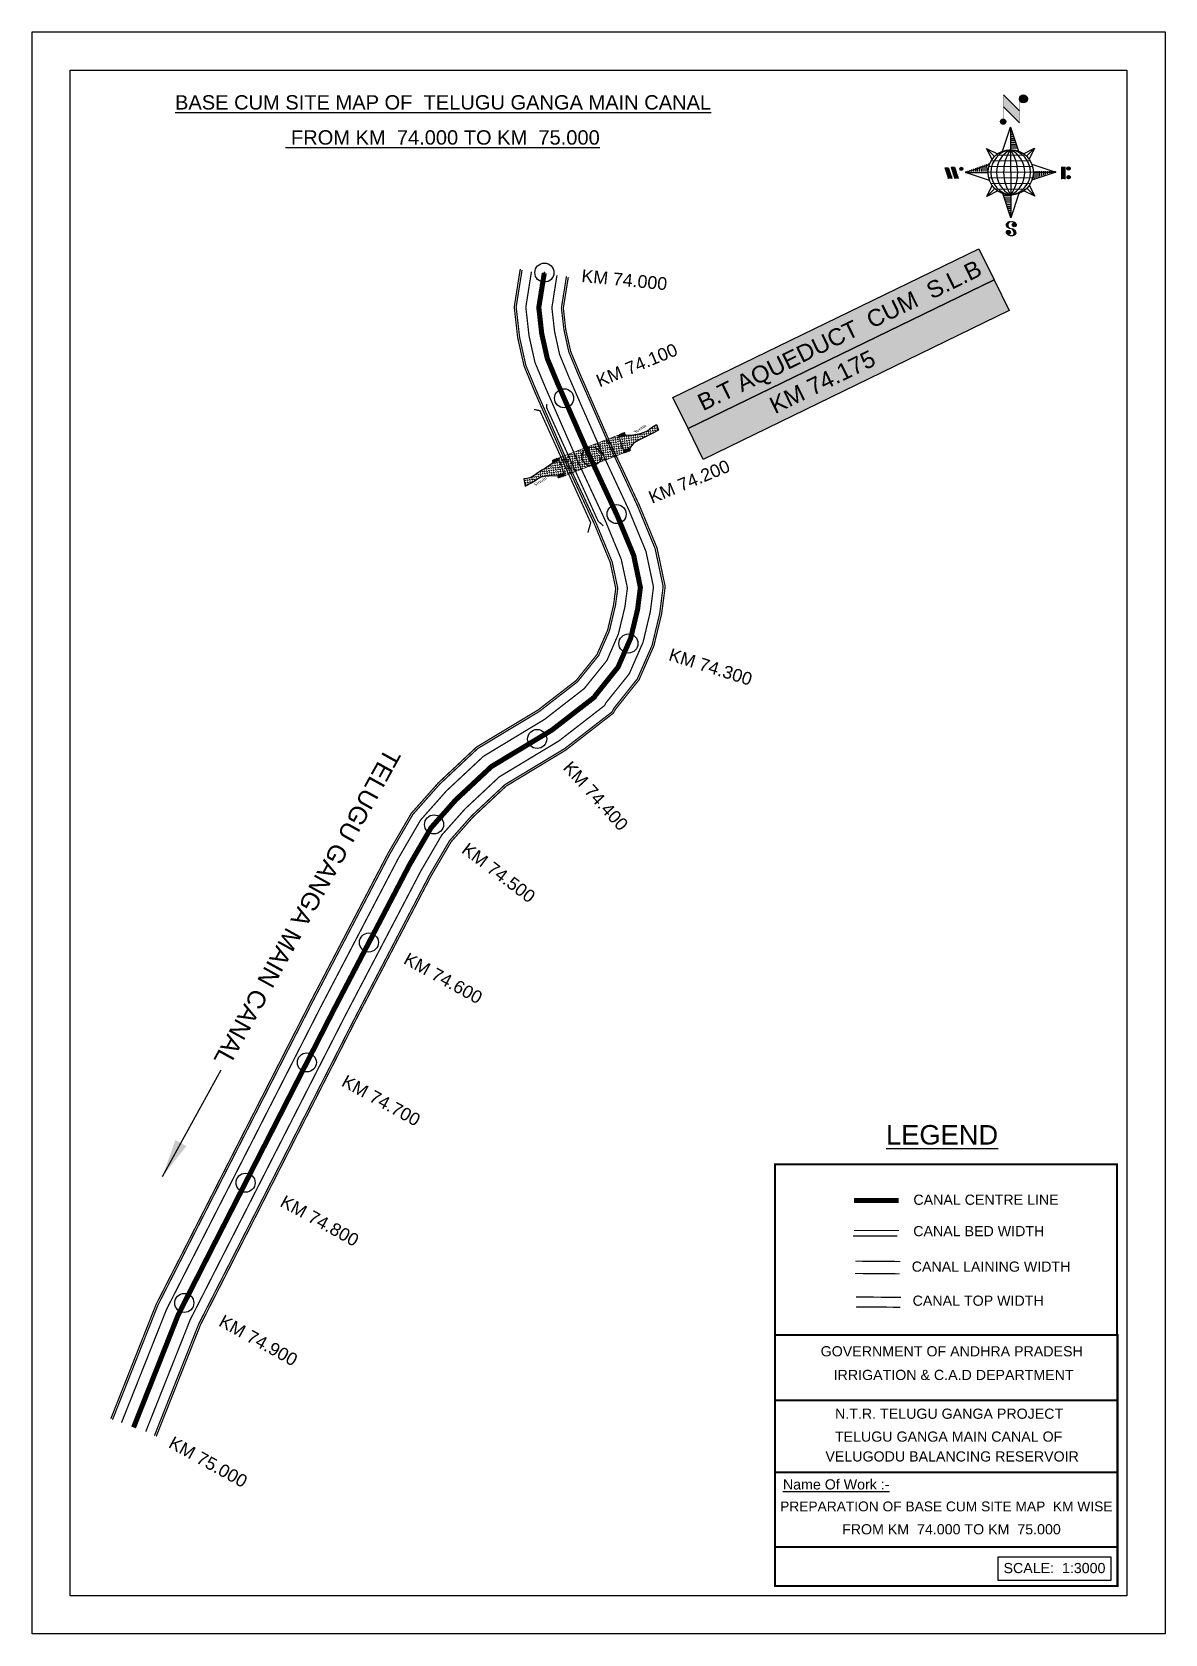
# Model space of a CAD drawing. Header units: inches. Extents: x 264651 to 265542, y 1670989 to 1672249.
import ezdxf

# ---------------------------------------------------------------- set-up
doc = ezdxf.new("R2010")
doc.units = ezdxf.units.IN
doc.header["$MEASUREMENT"] = 0
doc.header["$PDMODE"] = 32
doc.header["$PDSIZE"] = 15
doc.linetypes.add('ACAD_ISO02W100', pattern=[15, 12, -3])
for name, color, linetype in [('AQUADUCT', 1, 'Continuous'), ('bed with', 5, 'Continuous'), ('bord', 1, 'Continuous'), ('cahnige', 7, 'Continuous'), ('canal', 1, 'Continuous'), ('CARTTRACK', 30, 'ACAD_ISO02W100'), ('chainage', 7, 'Continuous'), ('FRAME 025', 7, 'Continuous'), ('lining', 4, 'Continuous'), ('STREAM', 4, 'Continuous'), ('Stu coo', 3, 'Continuous'), ('TEXT', 7, 'Continuous'), ('top of bund', 1, 'Continuous'), ('UT', 173, 'ACAD_ISO02W100'), ('V', 6, 'Continuous'), ('ZSTU', 7, 'Continuous')]:
    doc.layers.add(name, color=color, linetype=linetype)
doc.styles.add('5mm', font='times.ttf', dxfattribs={"height": 3})
doc.styles.get("Standard").update_dxf_attribs({"font": 'arial.ttf'})
doc.dimstyles.get("Standard").update_dxf_attribs({"dimtxt": 0.18, "dimasz": 0.18, "dimexe": 0.18, "dimexo": 0.0625, "dimgap": 0.09, "dimtad": 0, "dimtih": 1, "dimtoh": 1, "dimdec": 4, "dimzin": 0, "dimdsep": 46, "dimtxsty": 'Standard', "dimcen": 0.09, "dimadec": 0, "dimazin": 0, "dimtfac": 1, "dimtdec": 4, "dimtofl": 0, "dimtmove": 0, "dimatfit": 3, "dimfxl": 0, "dimtolj": 1, "dimtzin": 0, "dimarcsym": 0})
pattern_1 = [(228.0128, (-362214.33102, -1526288.49251), (-7.999998232158, -9.0000013416072), [0.134536, -13.319088]), (184.9697, (-362214.42102, -1526288.592507), (12.0000010515176, 0.999991307007), [0.230868, -22.855925]), (132.5104, (-362214.65102, -1526288.61251), (9.9999907183468, -11.0000086738712), [0.162788, -16.116032]), (267.2737, (-362215.04102, -1526288.862507), (0.9999960177272, 20.0000002949735), [0.210238, -20.813558]), (292.8337, (-362215.05102, -1526289.072507), (-5.0000099054371, 11.9999964117778), [0.206155, -20.409373]), (357.2737, (-362214.97102, -1526289.262507), (-20.0000002949735, 0.9999960177272), [0.210238, -20.813558]), (37.6942, (-362214.761022, -1526289.272507), (-13.000007345618, -9.9999904051605), [0.278029, -27.524849]), (72.2553, (-362214.541022, -1526289.102507), (7.0000107627054, 21.9999962312392), [0.262488, -25.986321]), (121.4296, (-362214.46102, -1526288.852507), (-8.0000082341764, 12.9999950364926), [0.21095, -20.884073]), (175.2364, (-362214.57102, -1526288.67251), (11.0000009463196, -0.9999915326613), [0.240832, -11.800763]), (222.3974, (-362214.811022, -1526288.652507), (-12.0000073510732, -10.9999920820141), [0.311448, -30.833375]), (138.8141, (-362214.05102, -1526288.87251), (-7.0000029468057, 5.999997313343), [0.106301, -10.523844]), (171.4692, (-362214.13102, -1526288.802507), (12.9999982848151, -2.0000079100398), [0.202237, -20.021511]), (225, (-362214.331, -1526288.7725), (-1e-16, -1.00000030945), [0.141421, -1.272792]), (203.1986, (-362214.40102, -1526288.65251), (4.999999730667, 2.000001325265), [0.076158, -7.539615]), (291.8014, (-362214.47102, -1526288.6825), (-0.9999999105, 3.00000027301), [0.107703, -5.277462]), (30.9638, (-362214.43102, -1526288.7825), (2.999998022288, 2.00000248354), [0.174929, -5.656023]), (161.5651, (-362214.28102, -1526288.6925), (2.00000043459, -0.99999840322), [0.126491, -3.035787]), (16.3895, (-362215.05102, -1526288.682507), (10.000002198412, 2.999992709818), [0.1772, -17.542845]), (70.3462, (-362214.88102, -1526288.63251), (-3.9999952473717, -11.0000021356062), [0.148661, -14.717408]), (293.1986, (-362214.28102, -1526288.49251), (-2.000001325265, 4.999999730667), [0.152315, -7.463458]), (343.6105, (-362214.22102, -1526288.632507), (-10.000002198412, 2.999992709818), [0.1772, -17.542845]), (339.444, (-362215.05102, -1526289.30251), (-5.000001844542, 1.999995996422), [0.17088, -8.373124]), (294.7751, (-362214.89102, -1526289.36251), (-4.9999921892452, 11.000003421839), [0.143178, -14.174643]), (66.8014, (-362214.27102, -1526289.49251), (2.000001325265, 4.999999730667), [0.152315, -7.463458]), (17.354, (-362214.21102, -1526289.35251), (-13.0000020190968, -3.9999945022591), [0.167631, -16.595424]), (69.444, (-362214.76102, -1526289.49251), (-1.999995996422, -5.000001844542), [0.08544, -8.458564]), (101.3099, (-362214.33102, -1526289.4925), (-0.999997632162, 4.00000075223), [0.05099, -5.048029]), (165.9638, (-362214.34102, -1526289.4425), (3.00000054599, -0.99999805736), [0.206155, -3.91695]), (186.009, (-362214.54102, -1526289.392507), (9.999999750906, 0.9999993174818), [0.19105, -18.913923]), (303.6901, (-362214.43102, -1526288.8725), (-1.000001334507, 1.99999955777), [0.144222, -3.461329]), (353.1572, (-362214.351022, -1526288.992507), (16.9999993654786, -2.0000079979248), [0.251794, -24.927563]), (60.9454, (-362214.10102, -1526289.02251), (-4.000000027199, -7.0000003845697), [0.102956, -10.192674]), (90, (-362214.051, -1526288.9325), (-1, 1), [0.06, -0.94]), (120.2564, (-362214.56102, -1526289.36251), (3.9999948868027, -7.0000024558547), [0.138924, -13.75352]), (48.0128, (-362214.63102, -1526289.24251), (7.999998232158, 9.0000013416072), [0.269072, -13.184552]), (0, (-362214.451, -1526289.0425), (1, 1), [0.26, -0.74]), (325.3048, (-362214.19102, -1526289.04251), (-9.9999942589875, 7.0000086095945), [0.158114, -15.653274]), (254.0546, (-362214.06102, -1526289.13251), (-0.999999889296, -4.000000126652), [0.145602, -7.134508]), (207.646, (-362214.10102, -1526289.272507), (-18.9999958071796, -10.0000077131692), [0.237065, -23.469474]), (175.4261, (-362214.311022, -1526289.382507), (-13.0000005583121, 0.9999948011611), [0.250799, -24.829074])]
pattern_2 = [(0, (-362215.051, -1526289.4925), (1.25, 1.25), [1.25, -1.25])]
pattern_3 = [(228.0128, (-362243.17535, -1526336.432974), (-7.999998232158, -9.0000013416072), [0.134536, -13.319088]), (184.9697, (-362243.26535, -1526336.532974), (12.0000010515176, 0.999991307007), [0.230868, -22.855925]), (132.5104, (-362243.49535, -1526336.552974), (9.9999907183468, -11.0000086738712), [0.162788, -16.116032]), (267.2737, (-362243.88535, -1526336.802974), (0.9999960177272, 20.0000002949735), [0.210238, -20.813558]), (292.8337, (-362243.89535, -1526337.012974), (-5.0000099054371, 11.9999964117778), [0.206155, -20.409373]), (357.2737, (-362243.81535, -1526337.202974), (-20.0000002949735, 0.9999960177272), [0.210238, -20.813558]), (37.6942, (-362243.60535, -1526337.212974), (-13.000007345618, -9.9999904051605), [0.278029, -27.524849]), (72.2553, (-362243.38535, -1526337.042974), (7.0000107627054, 21.9999962312392), [0.262488, -25.986321]), (121.4296, (-362243.30535, -1526336.792974), (-8.0000082341764, 12.9999950364926), [0.21095, -20.884073]), (175.2364, (-362243.41535, -1526336.612974), (11.0000009463196, -0.9999915326613), [0.240832, -11.800763]), (222.3974, (-362243.65535, -1526336.592974), (-12.0000073510732, -10.9999920820141), [0.311448, -30.833375]), (138.8141, (-362242.89535, -1526336.81297), (-7.0000029468057, 5.999997313343), [0.106301, -10.523844]), (171.4692, (-362242.97535, -1526336.742974), (12.9999982848151, -2.0000079100398), [0.202237, -20.021511]), (225, (-362243.17535, -1526336.713), (-1e-16, -1.00000030945), [0.141421, -1.272792]), (203.1986, (-362243.24535, -1526336.59297), (4.999999730667, 2.000001325265), [0.076158, -7.539615]), (291.8014, (-362243.31535, -1526336.62297), (-0.9999999105, 3.00000027301), [0.107703, -5.277462]), (30.9638, (-362243.27535, -1526336.72297), (2.999998022288, 2.00000248354), [0.174929, -5.656023]), (161.5651, (-362243.12535, -1526336.63297), (2.00000043459, -0.99999840322), [0.126491, -3.035787]), (16.3895, (-362243.89535, -1526336.622974), (10.000002198412, 2.999992709818), [0.1772, -17.542845]), (70.3462, (-362243.72535, -1526336.572974), (-3.9999952473717, -11.0000021356062), [0.148661, -14.717408]), (293.1986, (-362243.12535, -1526336.43297), (-2.000001325265, 4.999999730667), [0.152315, -7.463458]), (343.6105, (-362243.06535, -1526336.572974), (-10.000002198412, 2.999992709818), [0.1772, -17.542845]), (339.444, (-362243.89535, -1526337.24297), (-5.000001844542, 1.999995996422), [0.17088, -8.373124]), (294.7751, (-362243.73535, -1526337.302974), (-4.9999921892452, 11.000003421839), [0.143178, -14.174643]), (66.8014, (-362243.11535, -1526337.43297), (2.000001325265, 4.999999730667), [0.152315, -7.463458]), (17.354, (-362243.05535, -1526337.292974), (-13.0000020190968, -3.9999945022591), [0.167631, -16.595424]), (69.444, (-362243.60535, -1526337.43297), (-1.999995996422, -5.000001844542), [0.08544, -8.458564]), (101.3099, (-362243.17535, -1526337.43297), (-0.999997632162, 4.00000075223), [0.05099, -5.048029]), (165.9638, (-362243.18535, -1526337.38297), (3.00000054599, -0.99999805736), [0.206155, -3.91695]), (186.009, (-362243.38535, -1526337.332974), (9.999999750906, 0.9999993174818), [0.19105, -18.913923]), (303.6901, (-362243.27535, -1526336.81297), (-1.000001334507, 1.99999955777), [0.144222, -3.461329]), (353.1572, (-362243.19535, -1526336.932974), (16.9999993654786, -2.0000079979248), [0.251794, -24.927563]), (60.9454, (-362242.94535, -1526336.96297), (-4.000000027199, -7.0000003845697), [0.102956, -10.192674]), (90, (-362242.8953, -1526336.873), (-1, 1), [0.06, -0.94]), (120.2564, (-362243.40535, -1526337.302974), (3.9999948868027, -7.0000024558547), [0.138924, -13.75352]), (48.0128, (-362243.47535, -1526337.182974), (7.999998232158, 9.0000013416072), [0.269072, -13.184552]), (0, (-362243.2953, -1526336.983), (1, 1), [0.26, -0.74]), (325.3048, (-362243.03535, -1526336.982974), (-9.9999942589875, 7.0000086095945), [0.158114, -15.653274]), (254.0546, (-362242.90535, -1526337.07297), (-0.999999889296, -4.000000126652), [0.145602, -7.134508]), (207.646, (-362242.94535, -1526337.212974), (-18.9999958071796, -10.0000077131692), [0.237065, -23.469474]), (175.4261, (-362243.15535, -1526337.322974), (-13.0000005583121, 0.9999948011611), [0.250799, -24.829074])]
pattern_4 = [(267.297113149, (-8720374.938, 50637915.138), (10.5367255337, -0.497431438), [])]
pattern_5 = [(357.297113149, (-8720374.938, 50637915.138), (0.497431438, 10.5367255337), [])]

# ---------------------------------------------------------------- blocks, each defined once
blk = doc.blocks.new('A$C377B10CC')
at = {"layer": 'STREAM'}
h = blk.add_hatch(dxfattribs=at)
h.set_pattern_fill('DASH', color=256, scale=10, style=0)
h.set_pattern_definition(pattern_2)
h.paths.add_polyline_path([(-21.1, 10.4), (-19.3, 15), (-16.2, 21.2), (-13.8, 26.1), (-11.8, 30.8), (-15.9, 33.3), (-17.5, 29), (-18.4, 24.9), (-21.4, 20), (-25.2, 15.7), (-29.9, 11.7), (-32.6, 7.4), (-28.1, 4.5), (-23.6, 1.5), (-21.1, 5.7)])
h = blk.add_hatch(dxfattribs=at)
h.set_pattern_fill('DASH', color=256, scale=10, style=0)
h.set_pattern_definition(pattern_2)
h.paths.add_polyline_path([(-60.2, -34.7), (-54, -38.6), (-47.9, -42.7), (-22.3, -0.1), (-28.4, 4), (-34.5, 8)])
h = blk.add_hatch(dxfattribs=at)
h.set_pattern_fill('DASH', color=256, scale=10, style=0)
h.set_pattern_definition(pattern_2)
h.paths.add_polyline_path([(-57.7, -50.5), (-52.5, -46.4), (-49.9, -42.1), (-54.3, -39.1), (-58.8, -36.3), (-61.4, -40.5), (-63.6, -47.5), (-64.8, -50.6), (-68, -60.3), (-69.9, -62.9), (-71.7, -64.6), (-67.4, -68.4), (-64.9, -63), (-63.3, -57.9), (-61.9, -54.8), (-59.5, -52.2)])
at = {"layer": 'UT', "ltscale": 0.2}
h = blk.add_hatch(dxfattribs=at)
h.set_pattern_fill('GRAVEL', color=256, style=0)
h.set_pattern_definition(pattern_1)
h.paths.add_polyline_path([(-34.2, 8.5), (-32.6, 7.4), (-29.9, 11.7), (-31.7, 12.8)])
h = blk.add_hatch(dxfattribs=at)
h.set_pattern_fill('GRAVEL', color=256, style=0)
h.set_pattern_definition(pattern_1)
h.paths.add_polyline_path([(-23.6, 1.5), (-22, 0.4), (-19.4, 4.7), (-21.1, 5.7)])
h = blk.add_hatch(dxfattribs=at)
h.set_pattern_fill('GRAVEL', color=256, style=0)
h.set_pattern_definition(pattern_3)
h.paths.add_polyline_path([(-58.8, -36.3), (-60.5, -35.2), (-63.1, -39.5), (-61.4, -40.5)])
h = blk.add_hatch(dxfattribs=at)
h.set_pattern_fill('GRAVEL', color=256, style=0)
h.set_pattern_definition(pattern_3)
h.paths.add_polyline_path([(-48.2, -43.2), (-49.9, -42.2), (-52.5, -46.4), (-50.8, -47.5)])
at = {"layer": 'STREAM'}
for points in [[(-29.9, 11.7), (-25.2, 15.7), (-21.4, 20), (-18.4, 24.9), (-17.5, 29), (-15.9, 33.3), (-11.8, 30.8), (-13.8, 26.1), (-16.2, 21.2), (-19.3, 15), (-21.1, 10.4), (-21.1, 5.7)], [(-61.4, -40.5), (-63.6, -47.5), (-64.8, -50.6), (-68, -60.3), (-69.9, -62.9), (-71.7, -64.6), (-67.4, -68.4), (-64.9, -63), (-63.3, -57.9), (-61.9, -54.8), (-59.5, -52.2), (-57.7, -50.5), (-52.5, -46.4)]]:
    blk.add_lwpolyline(points, dxfattribs=at)
at = {"layer": 'UT', "ltscale": 0.2, "const_width": 0.5}
for points in [[(-34.2, 8.5), (-31.7, 12.8)], [(-31.7, 12.8), (-29.9, 11.7)], [(-60.5, -35.2), (-34.5, 8)], [(-48.2, -43.3), (-22.3, -0.1)], [(-34.6, 8), (-28.4, 4), (-22.3, -0.1)], [(-34.2, 8.5), (-28.1, 4.5), (-22, 0.4)], [(-32.6, 7.4), (-29.9, 11.7)], [(-23.6, 1.5), (-21.1, 5.7)], [(-22.3, -0.1), (-22, 0.4)], [(-22, 0.4), (-19.4, 4.7)], [(-21.1, 5.7), (-19.4, 4.7)], [(-63.1, -39.5), (-60.5, -35.2)], [(-61.4, -40.5), (-58.8, -36.3)], [(-60.5, -35.2), (-54.3, -39.1), (-48.2, -43.3)], [(-60.2, -34.7), (-54, -38.6), (-47.9, -42.8)], [(-63.1, -39.5), (-61.4, -40.5)], [(-52.5, -46.4), (-49.9, -42.1)], [(-52.5, -46.4), (-50.8, -47.5)], [(-50.8, -47.5), (-48.2, -43.2)]]:
    blk.add_lwpolyline(points, dxfattribs=at)
at = {"layer": 'cahnige', "style": '5mm'}
for p in [(-24.7, 17), (-60.9, -63.7)]:
    blk.add_text('Stream', height=2.5, rotation=71.1743, dxfattribs=at).set_placement(p)
blk = doc.blocks.new('*X7')
at = {"color": 0, "linetype": 'Continuous'}
for p, q in [((6321.6, 240.5), (6322.3, 241.2)), ((6321.6, 240.3), (6322.3, 241)), ((6321.6, 240.1), (6322.3, 240.8)), ((6321.6, 239.9), (6322.4, 240.7)), ((6321.6, 239.8), (6322.4, 240.6)), ((6321.6, 239.6), (6322.5, 240.5)), ((6321.6, 239.4), (6322.5, 240.3)), ((6321.6, 239.2), (6322.6, 240.2)), ((6321.7, 239.1), (6322.6, 240.1)), ((6321.8, 240.8), (6322.4, 241.4)), ((6321.8, 239), (6322.7, 240)), ((6321.8, 239), (6322.8, 239.9)), ((6321.9, 238.9), (6322.9, 239.8)), ((6322, 238.8), (6323, 239.7)), ((6322.1, 241.3), (6322.4, 241.6)), ((6322.1, 238.7), (6323.1, 239.6)), ((6322.2, 238.6), (6323.1, 239.6)), ((6322.3, 238.5), (6323.2, 239.5)), ((6322.4, 238.5), (6323.3, 239.4)), ((6322.5, 238.4), (6323.4, 239.3)), ((6322.7, 238.4), (6323.6, 239.3)), ((6322.8, 238.3), (6323.7, 239.2)), ((6322.9, 238.3), (6323.8, 239.1)), ((6323.1, 238.2), (6323.9, 239.1)), ((6323.2, 238.2), (6324, 239)), ((6323.3, 238.2), (6324.2, 239)), ((6323.5, 238.1), (6324.3, 238.9)), ((6323.7, 238.1), (6324.4, 238.9)), ((6323.8, 238.1), (6324.6, 238.8)), ((6324.1, 238.2), (6324.7, 238.8)), ((6324.3, 238.3), (6324.9, 238.8)), ((6324.6, 238.3), (6325.1, 238.8)), ((6324.8, 238.4), (6325.2, 238.8)), ((6325.1, 238.5), (6325.4, 238.8)), ((6325.4, 238.6), (6325.6, 238.8))]:
    blk.add_line(p, q, dxfattribs=at)
blk = doc.blocks.new('*X6')
at = {"color": 0, "linetype": 'Continuous'}
for p, q in [((6324.4, 240.3), (6324.5, 240.4)), ((6324.6, 240.3), (6324.8, 240.5)), ((6324.7, 240.2), (6325, 240.5)), ((6324.8, 240.2), (6325.2, 240.6)), ((6325, 240.1), (6325.5, 240.6)), ((6325.1, 240.1), (6325.6, 240.6)), ((6325.2, 240), (6325.8, 240.6)), ((6325.3, 240), (6326, 240.6)), ((6325.4, 239.9), (6326.1, 240.6)), ((6325.5, 239.8), (6326.2, 240.5)), ((6325.6, 239.8), (6326.3, 240.5)), ((6325.7, 239.7), (6326.5, 240.4)), ((6325.9, 239.6), (6326.6, 240.3)), ((6326, 239.5), (6326.7, 240.3)), ((6326, 239.4), (6326.8, 240.2)), ((6326.1, 239.3), (6327, 240.2)), ((6326.2, 239.3), (6327.1, 240.1)), ((6326.3, 239.2), (6327.1, 240)), ((6326.4, 239.1), (6327.2, 239.9)), ((6326.5, 239), (6327.3, 239.8)), ((6326.5, 238.9), (6327.4, 239.7)), ((6326.6, 238.8), (6327.5, 239.6)), ((6326.7, 238.7), (6327.5, 239.5)), ((6326.8, 238.6), (6327.6, 239.4)), ((6326.8, 238.5), (6327.7, 239.3)), ((6326.8, 236.5), (6327.4, 237)), ((6326.9, 238.3), (6327.8, 239.2)), ((6326.9, 238.2), (6327.9, 239.1)), ((6326.9, 236.8), (6327.6, 237.4)), ((6327, 238.1), (6327.8, 239)), ((6327, 237.9), (6327.8, 238.8)), ((6327, 237.8), (6327.8, 238.6)), ((6327, 237.6), (6327.8, 238.4)), ((6327, 237.4), (6327.8, 238.2)), ((6327, 237.3), (6327.8, 238)), ((6327, 237.1), (6327.8, 237.9))]:
    blk.add_line(p, q, dxfattribs=at)
blk = doc.blocks.new('H')
at = {"layer": 'bord', "extrusion": (0.000427885, 0.004792, 0.999988)}
h = blk.add_hatch(dxfattribs=at)
h.set_pattern_fill('LINE', color=8, scale=84.387686, angle=-2.70289, style=0)
h.set_pattern_definition(pattern_5)
h.paths.add_polyline_path([(-492.5, 785.6, -0.090992), (-448, 775.2), (-486.5, 912)])
h = blk.add_hatch(dxfattribs=at)
h.set_pattern_fill('LINE', color=8, scale=84.387686, angle=-92.70289, style=0)
h.set_pattern_definition(pattern_4)
h.paths.add_polyline_path([(-624.9, 665.1, -0.090992), (-614.5, 709.6), (-751.3, 671.1)])
h = blk.add_hatch(dxfattribs=at)
h.set_pattern_fill('LINE', color=8, scale=84.387686, angle=-92.70289, style=0)
h.set_pattern_definition(pattern_4)
h.paths.add_polyline_path([(-245.6, 647.2), (-372, 653.2, -0.090992), (-382.4, 608.7)])
h = blk.add_hatch(dxfattribs=at)
h.set_pattern_fill('LINE', color=8, scale=84.387686, angle=-2.70289, style=0)
h.set_pattern_definition(pattern_5)
h.paths.add_polyline_path([(-504.4, 532.7, -0.090992), (-548.9, 543.1), (-510.4, 406.3)])
for p, q in [((-516.2, 1087.1, -1217.1), (-431.5, 994, -1216.7)), ((-519.4, 1020.4, -1216.8), (-434.7, 927.3, -1216.4)), ((-538.3, 773.7, -1215.6), (-487, 906.2, -1216.3)), ((-487, 906.2, -1216.3), (-493, 779.8, -1215.7)), ((-487, 906.2, -1216.3), (-448.5, 769.4, -1215.7)), ((-626.7, 793.8, -1215.7), (-566.8, 760.2, -1215.6)), ((-626.7, 793.8, -1215.7), (-584.1, 747, -1215.5)), ((-598.9, 731, -1215.4), (-626.7, 793.8, -1215.7)), ((-421.3, 753.3, -1215.6), (-358.5, 781.1, -1215.7)), ((-358.5, 781.1, -1215.7), (-405.3, 738.5, -1215.5)), ((-358.5, 781.1, -1215.7), (-392.1, 721.2, -1215.4)), ((-864.7, 700.9, -1215.1), (-846.9, 637.7, -1214.9)), ((-846.9, 700.1, -1215.1), (-829.1, 636.9, -1214.9)), ((-829.1, 699.2, -1215.2), (-811.3, 636, -1214.9)), ((-829.1, 699.2, -1215.2), (-811.3, 698.4, -1215.2)), ((-811.3, 698.4, -1215.2), (-793.5, 635.2, -1214.9)), ((-751.8, 665.3, -1215), (-615, 703.8, -1215.3)), ((-751.8, 665.3, -1215), (-625.4, 659.3, -1215)), ((-619.3, 614, -1214.8), (-751.8, 665.3, -1215)), ((-246.1, 641.4, -1215.1), (-382.9, 602.9, -1214.9)), ((-378.6, 692.6, -1215.3), (-246.1, 641.4, -1215.1)), ((-372.5, 647.4, -1215.1), (-246.1, 641.4, -1215.1)), ((-213.5, 669.3, -1215.3), (-216.7, 600.8, -1214.9)), ((-197.2, 599.9, -1214.9), (-193.9, 668.4, -1215.3)), ((-639.4, 525.6, -1214.4), (-605.8, 585.5, -1214.7)), ((-639.4, 525.6, -1214.4), (-592.6, 568.1, -1214.6)), ((-576.6, 553.3, -1214.6), (-639.4, 525.6, -1214.4)), ((-510.9, 400.5, -1213.9), (-549.4, 537.2, -1214.5)), ((-371.2, 512.9, -1214.5), (-431.1, 546.5, -1214.6)), ((-371.2, 512.9, -1214.5), (-413.8, 559.7, -1214.7)), ((-399, 575.7, -1214.7), (-371.2, 512.9, -1214.5)), ((-459.6, 533, -1214.5), (-510.9, 400.5, -1213.9)), ((-504.9, 526.9, -1214.5), (-510.9, 400.5, -1213.9))]:
    blk.add_line(p, q, dxfattribs=at)
at = {"layer": 'bord', "color": 8, "linetype": 'ByBlock', "extrusion": (0.000427885, 0.004792, 0.999988)}
for p, q in [((-386.5, 711.4, -1215.4), (-605.5, 721.7, -1215.4)), ((-410.8, 744.2, -1215.5), (-578.1, 752.1, -1215.5)), ((-493, 779.8, -1215.7), (-504.9, 526.9, -1214.5)), ((-372.5, 647.4, -1215.1), (-625.4, 659.3, -1215)), ((-378, 615.9, -1214.9), (-622.9, 627.5, -1214.9)), ((-375, 679.2, -1215.3), (-619.9, 690.7, -1215.2)), ((-392.4, 584.9, -1214.8), (-611.4, 595.3, -1214.7)), ((-419.8, 554.6, -1214.6), (-587.1, 562.5, -1214.6))]:
    blk.add_line(p, q, dxfattribs=at)
at = {"layer": 'bord', "extrusion": (0.000427885, 0.004792, 0.999988), "elevation": -1212.1}
for points, const_width in [([(-522, 959.6), (-515.7, 1092.9)], 1.61), ([(-434.2, 933.1), (-427.9, 1066.5)], 1.61), ([(-870.1, 707), (-846.4, 705.9)], 0.642), ([(-828.6, 642.7), (-855.2, 643.9)], 0.642), ([(-828.6, 642.7), (-821, 678)], 0.642), ([(-810.8, 641.8), (-784.1, 640.6)], 0.642), ([(-793, 641), (-781.6, 693.9)], 0.642), ([(-222.7, 675.6), (-173.8, 673.3)], 0.706), ([(-194.8, 644.8), (-185, 644.4)], 0.706), ([(-177.1, 604.8), (-226, 607.1)], 0.706)]:
    blk.add_lwpolyline(points, dxfattribs=dict(at, const_width=const_width))
for points, const_width in [([(-413.7, 1073.1, 1), (-397.6, 1057.7, 1)], 22.3), ([(-530.3, 949.5, 1), (-519.6, 939.3, 1)], 14.8), ([(-775.9, 696.6, 1), (-769.5, 690.4, 1)], 8.9), ([(-177.8, 666.9, 1), (-170.8, 660.1, 1)], 9.79), ([(-180.1, 618, 1), (-173.1, 611.2, 1)], 9.79), ([(-489.8, 361.7, 1), (-498.1, 369.1, 1)], 11.1), ([(-525.2, 321.6, 1), (-533.4, 328.9, 1)], 11.1)]:
    blk.add_lwpolyline(points, format="xyb", close=True, dxfattribs=dict(at, const_width=const_width))
for points in [[(-537, 317.4), (-530.7, 310.5), (-519.8, 306.8), (-504.9, 306.9), (-493.9, 310), (-486.3, 317.7), (-486.5, 325.8), (-490.6, 333.3), (-493.5, 336.2), (-502.8, 340.9), (-522.5, 347.3), (-530.4, 351.6), (-533.7, 354.6), (-537.4, 362.6), (-537, 373.4), (-530, 380.7), (-520, 384.1), (-503.5, 384.2), (-492.5, 379.9), (-487.1, 373.3)], [(-522.5, 347.6), (-526.2, 353.8), (-527.8, 360.6), (-527.9, 370.6), (-525.9, 375.5), (-521.3, 381.2), (-514.5, 384.4)], [(-504.9, 306.9), (-499, 312.4), (-497, 319.4), (-497.5, 326.5), (-501.2, 335.4), (-509.2, 343.2)]]:
    blk.add_lwpolyline(points, dxfattribs=at)
at = {"layer": 'bord', "extrusion": (0.000427885, 0.004792, 0.999988)}
for centre, radius in [((-405.6, 1065.4, -1212.1), 22.3), ((-525, 944.4, -1212.1), 14.8), ((-498.4, 659.1, -1212.1), 126.6), ((-772.7, 693.5, -1212.1), 8.9), ((-174.3, 663.5, -1212.1), 9.79), ((-176.6, 614.6, -1212.1), 9.79), ((-494, 365.4, -1212.1), 11.1), ((-529.3, 325.2, -1212.1), 11.1)]:
    blk.add_circle(centre, radius, dxfattribs=at)
at = {"layer": 'bord', "color": 8, "linetype": 'ByBlock', "extrusion": (0.000427885, 0.004792, 0.999988)}
for centre, radius, start, end in [((-481.5, 658.3, -1212.1), 127.7, 94.92536, 259.66906), ((-436.8, 656.2, -1212.1), 140.8, 113.28644, 241.30798), ((-315.9, 650.5, -1212.1), 222.3, 142.58916, 212.00526), ((-560.1, 662.1, -1212.1), 140.8, 293.28644, 61.30798), ((-681, 667.8, -1212.1), 222.3, 322.58916, 32.00526), ((-515.4, 659.9, -1212.1), 127.7, 274.92536, 79.66906)]:
    blk.add_arc(centre, radius, start, end, dxfattribs=at)
at = {"layer": 'bord', "extrusion": (0.000427885, 0.004792, 0.999988)}
for points in [[(-515.7, 1092.9, -1212.1), (-431, 999.8, -1212.1), (-518.9, 1026.2, -1212.1), (-434.2, 933.1, -1212.1)], [(-864.1, 706.7, -1212.1), (-846.4, 705.9, -1212.1), (-846.3, 643.5, -1212.1), (-828.6, 642.7, -1212.1)], [(-828.6, 705, -1212.1), (-810.8, 704.2, -1212.1), (-810.8, 641.8, -1212.1), (-793, 641, -1212.1)], [(-193.4, 674.2, -1212.1), (-196.6, 605.7, -1212.1), (-213, 675.1, -1212.1), (-216.2, 606.7, -1212.1)]]:
    blk.add_solid(points, dxfattribs=at)
at = {"layer": 'bord', "extrusion": (0.000427885, 0.004792, 0.999988), "xscale": 7.977342409717546, "yscale": 7.977342408231451, "zscale": 7.977342408476333, "rotation": 138.0840426661453}
for name, p in [('*X6', (38300.5, -31929.4, -1212.1)), ('*X7', (38314.4, -31950.9, -1212.1))]:
    blk.add_blockref(name, p, dxfattribs=at)

msp = doc.modelspace()

# ---------------------------------------------------------------- hatches: boundary and pattern name
at = {"layer": 'ZSTU'}
h = msp.add_hatch(color=135, dxfattribs=at)
h.set_gradient(color1=(141, 177, 78), color2=(107, 135, 59), one_color=1, tint=0.38, name='CYLINDER')
h.paths.add_polyline_path([(265155.1, 1671962), (265167, 1671937.6), (265407.7, 1672054.5), (265395.8, 1672078.9)])
h.paths.add_polyline_path([(265177.5, 1671945.2), (265307.9, 1672008.8), (265298.4, 1672028.4), (265167.9, 1671964.8)], flags=24)
h.paths.add_polyline_path([(265310, 1672011.1), (265404, 1672057), (265395, 1672075.5), (265301, 1672029.6)], flags=24)
h = msp.add_hatch(color=252, dxfattribs=at)
h.set_gradient(color1=(167, 88, 159), color2=(127, 67, 121), one_color=1, tint=0.38, name='CYLINDER')
h.paths.add_polyline_path([(265419.6, 1672030.2), (265407.7, 1672054.5), (265181.6, 1671944.7), (265198.1, 1671940.4), (265210, 1671933.8), (265214.9, 1671930.7)])
h.paths.add_polyline_path([(265198.1, 1671940.4), (265181.6, 1671944.7), (265167, 1671937.6), (265178.9, 1671913.2), (265214.9, 1671930.7), (265210, 1671933.8)])
h.paths.add_polyline_path([(265233.8, 1671944), (265320.4, 1671986.2), (265311.5, 1672004.4), (265225, 1671962.2)], flags=24)
h.paths.add_polyline_path([(265136.1, 1671883), (265203.2, 1671910.9), (265197.3, 1671925.1), (265130.2, 1671897.2)], flags=9)

# ---------------------------------------------------------------- linework, layer by layer
at = {"linetype": 'ByBlock'}
for points in [[(264651.1, 1670989.4), (264651.1, 1672249.4), (265542.1, 1672249.4), (265542.1, 1670989.4)], [(265512.1, 1672219.4), (265512.1, 1671019.4), (264681.1, 1671019.4), (264681.1, 1672219.4)]]:
    msp.add_lwpolyline(points, close=True, dxfattribs=at)
for p in [(265054, 1672060.1), (265069.5, 1671961.3), (265110.8, 1671870.2), (265120.1, 1671768.4), (265048.3, 1671693.3), (264967.2, 1671626.1), (264916, 1671533.2), (264867.2, 1671438.9), (264819, 1671344.3), (264770.8, 1671249.7)]:
    msp.add_point(p)
at = {"color": 2}
msp.add_point((265091.1, 1671915.6), dxfattribs=at)
at = {"layer": 'bed with', "const_width": 1}
for points in [[(265043.8, 1672060.8), (265043.5, 1672058.9), (265039.4, 1672032.9), (265041.9, 1672010.5), (265046.6, 1671989.4), (265055, 1671969.3), (265079.7, 1671912.9), (265101.8, 1671865.3), (265114.4, 1671834.8), (265119.3, 1671812.1), (265117.3, 1671797.1), (265112.2, 1671775.9), (265103.2, 1671755.1), (265085.3, 1671732.9), (265054.1, 1671708.7), (265006.1, 1671679.7), (264976.9, 1671652.4), (264959.6, 1671632.9), (264956.6, 1671629.5), (264939.1, 1671599.4), (264879, 1671484.3), (264785.3, 1671300.6), (264756.9, 1671244.8), (264721.4, 1671155.5)], [(265063.9, 1672058), (265063.5, 1672055.6), (265059.9, 1672032.5), (265062, 1672013.8), (265066, 1671995.6), (265073.6, 1671977.2), (265098.1, 1671921.3), (265120.4, 1671873.5), (265133.9, 1671840.8), (265139.8, 1671812.9), (265137.3, 1671793.4), (265131.6, 1671769.4), (265120.7, 1671744.5), (265102.3, 1671721.6), (265101.3, 1671719.6), (265065.6, 1671691.9), (265018.5, 1671663.5), (264991.5, 1671638.2), (264974.8, 1671619.4), (264973.2, 1671617.6), (264956.9, 1671589.6), (264897, 1671475), (264803.4, 1671291.4), (264775.4, 1671236.4), (264740.5, 1671148.5)], [(265331.6, 1671302.3), (265329.6, 1671302.3), (265296.8, 1671302.3), (265296.6, 1671302.3)], [(265332.8, 1671306.7), (265329.6, 1671306.7), (265297.5, 1671306.7)]]:
    msp.add_lwpolyline(points, dxfattribs=at)
at = {"layer": 'canal', "color": 6, "const_width": 4}
for points in [[(265332.6, 1671330.3), (265330, 1671330.3), (265297.4, 1671330.3)], [(265297.4, 1671330.3), (265332.6, 1671330.3)]]:
    msp.add_lwpolyline(points, dxfattribs=at)
at = {"layer": 'FRAME 025', "lineweight": -3, "const_width": 1.64}
for points in [[(265235.3, 1671358.8), (265504.4, 1671358.8), (265504.4, 1671224.5), (265235.3, 1671224.5)], [(265235.3, 1671224.5), (265504.7, 1671224.5), (265504.7, 1671027), (265235.3, 1671027)]]:
    msp.add_lwpolyline(points, close=True, dxfattribs=at)
for points in [[(265235.3, 1671173.2), (265504.7, 1671173.2)], [(265235.3, 1671116.4), (265504.7, 1671116.4)], [(265235.3, 1671057.7), (265504.7, 1671057.7)]]:
    msp.add_lwpolyline(points, dxfattribs=at)
at = {"layer": 'lining', "const_width": 1}
for points in [[(265036.4, 1672062.2), (265036.1, 1672060.2), (265031.8, 1672033.1), (265034.5, 1672009.2), (265039.4, 1671987.2), (265048.1, 1671966.3), (265072.8, 1671909.8), (265095, 1671862.3), (265107.3, 1671832.6), (265111.7, 1671811.8), (265109.9, 1671798.4), (265105.1, 1671778.3), (265096.7, 1671759), (265080, 1671738.3), (265049.9, 1671714.9), (265001.6, 1671685.8), (264971.5, 1671657.6), (264954, 1671637.8), (264950.5, 1671633.9), (264932.5, 1671603), (264872.3, 1671487.7), (264778.6, 1671304.1), (264750, 1671247.9), (264714.3, 1671157.8)], [(265071.4, 1672057.3), (265070.9, 1672054.3), (265067.4, 1672032.3), (265069.4, 1672015.1), (265073.2, 1671997.8), (265080.5, 1671980.2), (265105, 1671924.4), (265127.3, 1671876.5), (265141.1, 1671843), (265147.4, 1671813.2), (265144.7, 1671792), (265138.7, 1671767), (265127.1, 1671740.6), (265108.7, 1671717.5), (265107.2, 1671714.6), (265069.9, 1671685.7), (265023, 1671657.4), (264996.9, 1671633), (264980.4, 1671614.4), (264979.3, 1671613.1), (264963.4, 1671585.9), (264903.7, 1671471.5), (264810.1, 1671288), (264782.2, 1671233.3), (264747.3, 1671145.3)], [(265298.5, 1671282.6), (265323.2, 1671282.4), (265333.9, 1671282.3)], [(265298.4, 1671272.9), (265325.3, 1671272.7), (265333.3, 1671272.6)]]:
    msp.add_lwpolyline(points, dxfattribs=at)
at = {"layer": 'top of bund', "const_width": 1}
for points in [[(265035.1, 1672063), (265034.6, 1672060.4), (265030.3, 1672033.1), (265033, 1672009), (265038, 1671986.7), (265046.7, 1671965.7), (265071.5, 1671909.2), (265093.6, 1671861.7), (265105.8, 1671832.1), (265110.1, 1671811.7), (265108.4, 1671798.7), (265103.7, 1671778.8), (265095.4, 1671759.8), (265079, 1671739.3), (265049, 1671716.1), (265000.7, 1671687), (264970.5, 1671658.7), (264952.9, 1671638.8), (264949.3, 1671634.8), (264931.2, 1671603.7), (264871, 1671488.4), (264777.3, 1671304.7), (264748.6, 1671248.5), (264713, 1671158.6)], [(265072.8, 1672056.5), (265072.4, 1672054.1), (265068.9, 1672032.3), (265070.8, 1672015.3), (265074.6, 1671998.3), (265081.9, 1671980.7), (265106.3, 1671925), (265128.7, 1671877.1), (265142.6, 1671843.5), (265149, 1671813.2), (265146.2, 1671791.8), (265140.1, 1671766.5), (265128.4, 1671739.8), (265109.9, 1671716.7), (265108.3, 1671713.7), (265070.7, 1671684.5), (265023.9, 1671656.2), (264997.9, 1671631.9), (264981.5, 1671613.4), (264980.5, 1671612.2), (264964.7, 1671585.2), (264905, 1671470.9), (264811.4, 1671287.3), (264783.6, 1671232.7), (264748.7, 1671144.7)], [(265100.4, 1671860.9), (265096.3, 1671864.6), (265055.8, 1671953.8), (265055.9, 1671956.7)], [(265045.9, 1671952.5), (265050.5, 1671951.5), (265090.4, 1671863.4), (265088.2, 1671855.6)], [(265299, 1671254.4), (265323.6, 1671254.2), (265334.4, 1671254.1)], [(265334, 1671246.3), (265326.1, 1671246.4), (265299.2, 1671246.6)]]:
    msp.add_lwpolyline(points, dxfattribs=at)
at = {"layer": 'V', "color": 1, "const_width": 4}
msp.add_lwpolyline([(265054, 1672059.8), (265053.5, 1672057.2), (265049.6, 1672032.7), (265051.9, 1672012.1), (265056.3, 1671992.5), (265064.3, 1671973.2), (265088.9, 1671917.1), (265111.1, 1671869.4), (265124.2, 1671837.8), (265129.5, 1671812.5), (265127.3, 1671795.2), (265121.9, 1671772.7), (265111.9, 1671749.8), (265093.8, 1671727.2), (265093.3, 1671726.2), (265059.9, 1671700.3), (265012.3, 1671671.6), (264984.2, 1671645.3), (264967.2, 1671626.1), (264964.9, 1671623.5), (264948, 1671594.5), (264888, 1671479.6), (264794.3, 1671296), (264766.1, 1671240.6), (264730.9, 1671151.8)], dxfattribs=at)
at = {"layer": 'V', "color": 0}
msp.add_lwpolyline([(265410.8, 1671050.1), (265499.5, 1671050.1), (265499.5, 1671031.4), (265410.8, 1671031.4)], close=True, dxfattribs=at)
at = {"layer": 'ZSTU', "color": 135}
msp.add_lwpolyline([(265155.1, 1671962), (265395.8, 1672078.9), (265407.7, 1672054.5), (265167, 1671937.6)], close=True, dxfattribs=at)
at = {"layer": 'ZSTU', "color": 252}
msp.add_lwpolyline([(265167, 1671937.6), (265407.7, 1672054.5), (265419.6, 1672030.2), (265178.9, 1671913.2)], close=True, dxfattribs=at)

# ---------------------------------------------------------------- block references
at = {"layer": 'AQUADUCT', "color": 1, "xscale": 0.1408039184319789, "yscale": 0.1408039187081158, "zscale": 0.1408039184379445, "rotation": 3.078330572322649}
msp.add_blockref('H', (265495.8, 1672050.9, 170.9), dxfattribs=at)
at = {"layer": 'CARTTRACK', "color": 3, "rotation": 322.0139553983881}
msp.add_blockref('A$C377B10CC', (265134.2, 1671904.7), dxfattribs=at)

# ---------------------------------------------------------------- texts
at = {"layer": 'chainage', "color": 0}
for s, rotation, p in [('KM 74.000', 354.4295, (265082.8, 1672052.8)), ('KM 74.100', 22.5636, (265097.4, 1671969.8)), ('KM 74.200', 22.5636, (265138.6, 1671878.2)), ('KM 74.300', 342.5512, (265151, 1671755.4)), ('KM 74.400', 312.2143, (265068, 1671670.2)), ('KM 74.500', 322.8686, (264988.1, 1671604.5)), ('KM 74.600', 331.114, (264942.4, 1671517.1)), ('KM 74.700', 331.114, (264893.6, 1671420.9)), ('KM 74.800', 331.114, (264845.3, 1671326.3)), ('KM 74.900', 331.114, (264797.1, 1671232.2)), ('KM 75.000', 331.114, (264757.6, 1671136.6))]:
    msp.add_text(s, height=10, rotation=rotation, dxfattribs=at).set_placement(p)
at = {"layer": 'chainage', "color": 1}
msp.add_text('TELUGU GANGA MAIN CANAL', height=14.042, rotation=241.1192, dxfattribs=at).set_placement((264929.2, 1671687.2))
at = {"layer": 'chainage', "color": 0}
for s, height, p in [('%%ULEGEND', 15.34, (265322.7, 1671374.3)), ('CANAL CENTRE LINE', 8, (265344.2, 1671326.9)), ('CANAL BED WIDTH', 8, (265344.1, 1671302.2)), ('CANAL LAINING WIDTH', 8, (265342.9, 1671274.3)), ('CANAL TOP WIDTH', 8, (265343.6, 1671247.5)), ('GOVERNMENT OF ANDHRA PRADESH ', 8, (265271.3, 1671207.7)), ('IRRIGATION & C.A.D DEPARTMENT', 8, (265281.5, 1671189.1)), ('N.T.R. TELUGU GANGA PROJECT', 8, (265282.6, 1671158.6)), ('TELUGU GANGA MAIN CANAL OF', 8, (265282.5, 1671140.6)), (' VELUGODU BALANCING RESERVOIR', 8, (265271.9, 1671125)), ('%%UName Of Work :-', 8, (265241.6, 1671103)), ('PREPARATION OF BASE CUM SITE MAP  KM WISE', 7.743, (265239.4, 1671085.8)), (' FROM KM  74.000 TO KM  75.000', 8, (265285, 1671067.7)), ('SCALE:  1:3000', 8, (265415.1, 1671037.2))]:
    msp.add_text(s, height=height, dxfattribs=at).set_placement(p)
at = {"layer": 'Stu coo', "color": 0}
for s, height, p in [('CUM  S.L.B', 13.25, (265311.5, 1672015.9)), ('B.T AQUEDUCT', 13.254, (265178.7, 1671951)), ('KM 74.175', 13.25, (265235.3, 1671948.7))]:
    msp.add_text(s, height=height, rotation=25.9967, dxfattribs=at).set_placement(p)
at = {"layer": 'TEXT', "color": 0}
for s, p in [('%%UBASE CUM SITE MAP OF  TELUGU GANGA MAIN CANAL', (264763.5, 1672188.4)), ('%%U FROM KM  74.000 TO KM  75.000', (264850.3, 1672160.8))]:
    msp.add_text(s, height=11.294, dxfattribs=at).set_placement(p)

# ---------------------------------------------------------------- leaders
at = {"layer": 'chainage', "color": 1}
msp.add_leader([(264753.6, 1671349.2), (264799.9, 1671433)], dimstyle='Standard', override={"dimasz": 30, "dimgap": 0.09, "dimtad": 0}, dxfattribs=at)

doc.saveas('drawing.dxf')
